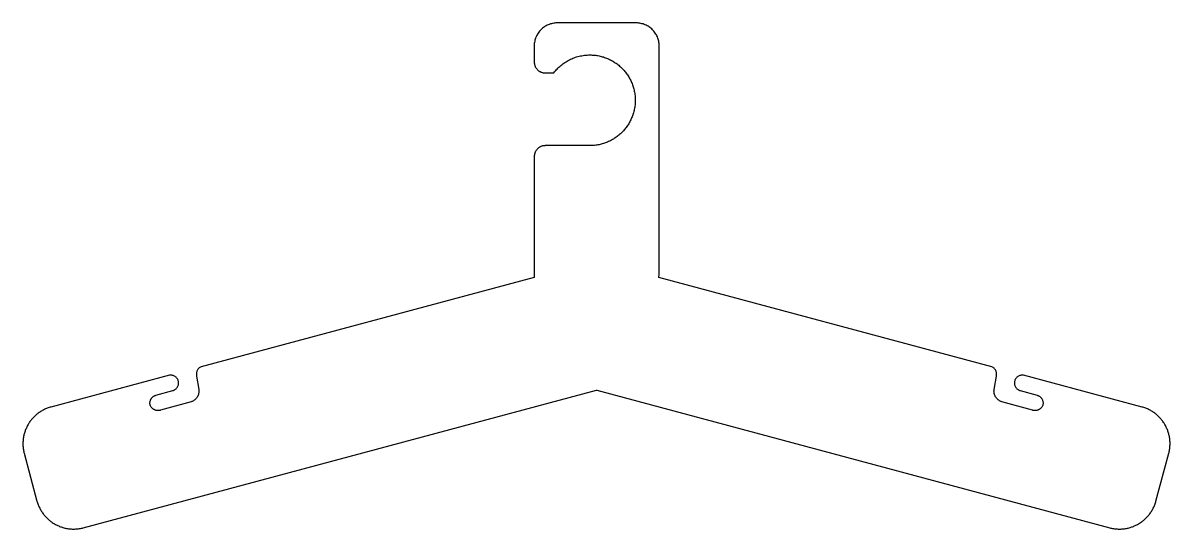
# Model space of a CAD drawing. Extents: x 27 to 2943, y 104 to 2866.
# Drawn here: x 2487.3 to 2936.2, y 942 to 1140 of the extents above; entities that cross this region are included whole.
import ezdxf

# ---------------------------------------------------------------- set-up
doc = ezdxf.new("R2010")
doc.units = 0
doc.layers.add('IMPORT_-_HANGER_PACK_EPS', color=18, linetype='CONTINUOUS')

msp = doc.modelspace()

# ---------------------------------------------------------------- linework, layer by layer
at = {"layer": 'IMPORT_-_HANGER_PACK_EPS'}
msp.add_lwpolyline([(2727.3, 1140.02), (2696.35, 1140.02), (2695.89, 1140.01), (2695.43, 1139.97), (2694.99, 1139.91), (2694.54, 1139.84), (2694.11, 1139.73), (2693.69, 1139.61), (2693.27, 1139.47), (2692.86, 1139.31), (2692.46, 1139.13), (2692.08, 1138.93), (2691.7, 1138.71), (2691.34, 1138.48), (2690.98, 1138.23), (2690.64, 1137.96), (2690.32, 1137.68), (2690.01, 1137.38), (2689.71, 1137.07), (2689.42, 1136.74), (2689.16, 1136.4), (2688.91, 1136.05), (2688.67, 1135.69), (2688.46, 1135.31), (2688.26, 1134.92), (2688.08, 1134.52), (2687.91, 1134.12), (2687.77, 1133.7), (2687.65, 1133.28), (2687.55, 1132.84), (2687.47, 1132.4), (2687.41, 1131.95), (2687.38, 1131.5), (2687.37, 1131.04), (2687.37, 1124.79), (2687.37, 1124.56), (2687.39, 1124.34), (2687.42, 1124.13), (2687.46, 1123.91), (2687.5, 1123.71), (2687.56, 1123.5), (2687.63, 1123.3), (2687.71, 1123.1), (2687.8, 1122.91), (2687.89, 1122.72), (2688, 1122.54), (2688.11, 1122.37), (2688.23, 1122.2), (2688.36, 1122.03), (2688.5, 1121.88), (2688.64, 1121.73), (2688.79, 1121.58), (2688.95, 1121.45), (2689.11, 1121.32), (2689.28, 1121.2), (2689.46, 1121.08), (2689.64, 1120.98), (2689.83, 1120.88), (2690.02, 1120.79), (2690.21, 1120.72), (2690.42, 1120.65), (2690.62, 1120.59), (2690.83, 1120.54), (2691.04, 1120.5), (2691.26, 1120.48), (2691.48, 1120.46), (2691.7, 1120.45), (2693.86, 1120.45), (2695.01, 1120.45), (2695.32, 1120.85), (2695.64, 1121.24), (2695.97, 1121.62), (2696.31, 1121.98), (2696.66, 1122.34), (2697.02, 1122.69), (2697.39, 1123.03), (2697.77, 1123.36), (2698.16, 1123.67), (2698.56, 1123.98), (2698.97, 1124.28), (2699.38, 1124.56), (2699.81, 1124.83), (2700.24, 1125.09), (2700.68, 1125.34), (2701.13, 1125.58), (2701.59, 1125.8), (2702.05, 1126.01), (2702.52, 1126.21), (2702.99, 1126.39), (2703.48, 1126.57), (2703.97, 1126.72), (2704.46, 1126.87), (2704.96, 1127), (2705.47, 1127.11), (2705.98, 1127.21), (2706.5, 1127.3), (2707.02, 1127.37), (2707.55, 1127.42), (2708.08, 1127.46), (2708.62, 1127.49), (2709.16, 1127.49), (2709.61, 1127.49), (2710.07, 1127.47), (2710.52, 1127.44), (2710.97, 1127.4), (2711.42, 1127.35), (2711.86, 1127.29), (2712.3, 1127.22), (2712.73, 1127.13), (2713.16, 1127.04), (2713.59, 1126.94), (2714.01, 1126.82), (2714.43, 1126.7), (2714.85, 1126.56), (2715.26, 1126.42), (2715.66, 1126.26), (2716.06, 1126.1), (2716.46, 1125.93), (2716.85, 1125.74), (2717.23, 1125.55), (2717.61, 1125.35), (2717.99, 1125.14), (2718.36, 1124.92), (2718.72, 1124.7), (2719.08, 1124.46), (2719.43, 1124.22), (2719.77, 1123.97), (2720.11, 1123.71), (2720.44, 1123.44), (2720.77, 1123.17), (2721.09, 1122.88), (2721.4, 1122.59), (2721.7, 1122.3), (2722, 1121.99), (2722.29, 1121.68), (2722.57, 1121.36), (2722.85, 1121.04), (2723.11, 1120.7), (2723.37, 1120.37), (2723.63, 1120.02), (2723.87, 1119.67), (2724.1, 1119.31), (2724.33, 1118.95), (2724.55, 1118.58), (2724.76, 1118.21), (2724.96, 1117.83), (2725.15, 1117.44), (2725.33, 1117.05), (2725.5, 1116.66), (2725.67, 1116.26), (2725.82, 1115.85), (2725.97, 1115.44), (2726.1, 1115.03), (2726.23, 1114.61), (2726.34, 1114.18), (2726.45, 1113.76), (2726.54, 1113.33), (2726.62, 1112.89), (2726.7, 1112.45), (2726.76, 1112.01), (2726.81, 1111.56), (2726.85, 1111.12), (2726.88, 1110.66), (2726.89, 1110.21), (2726.9, 1109.75), (2726.89, 1109.29), (2726.88, 1108.84), (2726.85, 1108.39), (2726.81, 1107.94), (2726.76, 1107.49), (2726.7, 1107.05), (2726.62, 1106.61), (2726.54, 1106.18), (2726.45, 1105.74), (2726.34, 1105.32), (2726.23, 1104.89), (2726.1, 1104.48), (2725.97, 1104.06), (2725.82, 1103.65), (2725.67, 1103.25), (2725.5, 1102.85), (2725.33, 1102.45), (2725.15, 1102.06), (2724.96, 1101.67), (2724.76, 1101.29), (2724.55, 1100.92), (2724.33, 1100.55), (2724.1, 1100.19), (2723.87, 1099.83), (2723.63, 1099.48), (2723.37, 1099.14), (2723.11, 1098.8), (2722.85, 1098.47), (2722.57, 1098.14), (2722.29, 1097.82), (2722, 1097.51), (2721.7, 1097.21), (2721.4, 1096.91), (2721.09, 1096.62), (2720.77, 1096.34), (2720.44, 1096.06), (2720.11, 1095.79), (2719.77, 1095.53), (2719.43, 1095.28), (2719.08, 1095.04), (2718.72, 1094.8), (2718.36, 1094.58), (2717.99, 1094.36), (2717.61, 1094.15), (2717.23, 1093.95), (2716.85, 1093.76), (2716.46, 1093.58), (2716.06, 1093.4), (2715.66, 1093.24), (2715.26, 1093.09), (2714.85, 1092.94), (2714.43, 1092.81), (2714.01, 1092.68), (2713.59, 1092.57), (2713.16, 1092.46), (2712.73, 1092.37), (2712.3, 1092.29), (2711.86, 1092.21), (2711.42, 1092.15), (2710.97, 1092.1), (2710.52, 1092.06), (2710.07, 1092.03), (2709.61, 1092.01), (2709.16, 1092.01), (2709.14, 1092.01), (2693.86, 1092.01), (2691.7, 1092.01), (2691.48, 1092), (2691.26, 1091.99), (2691.04, 1091.96), (2690.83, 1091.92), (2690.62, 1091.87), (2690.41, 1091.81), (2690.21, 1091.74), (2690.02, 1091.67), (2689.83, 1091.58), (2689.64, 1091.48), (2689.46, 1091.38), (2689.28, 1091.27), (2689.11, 1091.14), (2688.95, 1091.02), (2688.79, 1090.88), (2688.64, 1090.74), (2688.5, 1090.59), (2688.36, 1090.43), (2688.23, 1090.26), (2688.11, 1090.09), (2688, 1089.92), (2687.89, 1089.74), (2687.8, 1089.55), (2687.71, 1089.36), (2687.63, 1089.16), (2687.56, 1088.96), (2687.5, 1088.76), (2687.46, 1088.55), (2687.42, 1088.33), (2687.39, 1088.12), (2687.37, 1087.9), (2687.37, 1087.68), (2687.37, 1086.33), (2687.37, 1064.27), (2687.37, 1042.22), (2687.37, 1042.19), (2687.37, 1040.41), (2557.04, 1005.49), (2556.78, 1005.37), (2556.55, 1005.22), (2556.32, 1005.06), (2556.12, 1004.88), (2555.93, 1004.68), (2555.76, 1004.47), (2555.61, 1004.25), (2555.48, 1004.01), (2555.38, 1003.76), (2555.29, 1003.51), (2555.22, 1003.24), (2555.18, 1002.97), (2555.17, 1002.7), (2555.17, 1002.42), (2555.21, 1002.14), (2555.27, 1001.86), (2556.15, 996.59), (2556.18, 996.31), (2556.19, 996), (2556.17, 995.67), (2556.13, 995.32), (2556.06, 994.97), (2555.96, 994.62), (2555.9, 994.44), (2555.83, 994.26), (2555.76, 994.08), (2555.67, 993.91), (2555.58, 993.73), (2555.48, 993.56), (2555.37, 993.4), (2555.25, 993.23), (2555.12, 993.08), (2554.99, 992.92), (2554.84, 992.77), (2554.69, 992.63), (2554.53, 992.5), (2554.36, 992.37), (2554.17, 992.25), (2553.98, 992.14), (2553.78, 992.04), (2553.57, 991.95), (2553.35, 991.86), (2553.12, 991.79), (2541.17, 988.48), (2540.95, 988.43), (2540.74, 988.39), (2540.53, 988.36), (2540.33, 988.34), (2540.13, 988.34), (2539.94, 988.34), (2539.76, 988.36), (2539.57, 988.39), (2539.4, 988.42), (2539.23, 988.47), (2539.06, 988.52), (2538.91, 988.58), (2538.75, 988.65), (2538.61, 988.72), (2538.47, 988.81), (2538.33, 988.89), (2538.08, 989.08), (2537.86, 989.28), (2537.66, 989.5), (2537.48, 989.72), (2537.34, 989.94), (2537.22, 990.16), (2537.13, 990.38), (2537.07, 990.59), (2537.03, 990.77), (2537.01, 990.99), (2537, 991.22), (2537, 991.47), (2537.03, 991.74), (2537.08, 992.01), (2537.15, 992.29), (2537.25, 992.57), (2537.31, 992.71), (2537.38, 992.84), (2537.46, 992.98), (2537.55, 993.11), (2537.64, 993.24), (2537.75, 993.37), (2537.86, 993.49), (2537.98, 993.61), (2538.12, 993.72), (2538.26, 993.83), (2538.42, 993.93), (2538.58, 994.03), (2538.76, 994.11), (2538.95, 994.2), (2539.15, 994.27), (2539.36, 994.34), (2545.92, 996.15), (2546.07, 996.2), (2546.22, 996.25), (2546.36, 996.31), (2546.5, 996.38), (2546.77, 996.53), (2547.01, 996.71), (2547.24, 996.9), (2547.44, 997.12), (2547.63, 997.35), (2547.79, 997.6), (2547.92, 997.86), (2548.03, 998.14), (2548.12, 998.42), (2548.17, 998.71), (2548.2, 999.01), (2548.2, 999.16), (2548.2, 999.32), (2548.19, 999.47), (2548.16, 999.62), (2548.14, 999.78), (2548.1, 999.93), (2548.01, 1000.21), (2547.9, 1000.47), (2547.76, 1000.72), (2547.61, 1000.95), (2547.43, 1001.17), (2547.24, 1001.36), (2547.03, 1001.54), (2546.81, 1001.7), (2546.57, 1001.84), (2546.32, 1001.96), (2546.07, 1002.06), (2545.8, 1002.13), (2545.53, 1002.18), (2545.25, 1002.21), (2544.97, 1002.21), (2544.68, 1002.18), (2498.27, 989.74), (2497.9, 989.64), (2497.54, 989.53), (2497.18, 989.41), (2496.83, 989.28), (2496.48, 989.14), (2496.14, 988.99), (2495.81, 988.84), (2495.47, 988.68), (2495.15, 988.51), (2494.83, 988.33), (2494.51, 988.15), (2494.2, 987.96), (2493.9, 987.76), (2493.6, 987.56), (2493.31, 987.34), (2493.02, 987.13), (2492.74, 986.9), (2492.46, 986.67), (2492.19, 986.43), (2491.93, 986.19), (2491.68, 985.94), (2491.43, 985.68), (2491.18, 985.42), (2490.95, 985.15), (2490.71, 984.88), (2490.49, 984.6), (2490.27, 984.32), (2490.06, 984.03), (2489.86, 983.74), (2489.67, 983.44), (2489.48, 983.14), (2489.3, 982.84), (2489.12, 982.53), (2488.96, 982.21), (2488.8, 981.89), (2488.64, 981.57), (2488.5, 981.25), (2488.36, 980.92), (2488.23, 980.59), (2488.11, 980.25), (2488, 979.91), (2487.9, 979.57), (2487.8, 979.23), (2487.71, 978.88), (2487.63, 978.53), (2487.56, 978.18), (2487.5, 977.82), (2487.44, 977.47), (2487.4, 977.11), (2487.36, 976.75), (2487.33, 976.39), (2487.31, 976.03), (2487.3, 975.66), (2487.3, 975.3), (2487.31, 974.93), (2487.32, 974.57), (2487.35, 974.2), (2487.39, 973.83), (2487.43, 973.46), (2487.49, 973.09), (2487.55, 972.72), (2487.62, 972.35), (2487.71, 971.98), (2487.8, 971.62), (2492.8, 952.95), (2492.9, 952.59), (2493.02, 952.23), (2493.14, 951.87), (2493.27, 951.52), (2493.4, 951.17), (2493.55, 950.83), (2493.7, 950.49), (2493.86, 950.16), (2494.03, 949.84), (2494.21, 949.51), (2494.39, 949.2), (2494.58, 948.89), (2494.78, 948.58), (2494.99, 948.29), (2495.2, 947.99), (2495.42, 947.71), (2495.64, 947.43), (2495.87, 947.15), (2496.11, 946.88), (2496.36, 946.62), (2496.61, 946.36), (2496.86, 946.11), (2497.12, 945.87), (2497.39, 945.63), (2497.66, 945.4), (2497.94, 945.18), (2498.22, 944.96), (2498.51, 944.75), (2498.8, 944.55), (2499.1, 944.35), (2499.4, 944.17), (2499.71, 943.98), (2500.02, 943.81), (2500.33, 943.64), (2500.65, 943.48), (2500.97, 943.33), (2501.3, 943.19), (2501.63, 943.05), (2501.96, 942.92), (2502.29, 942.8), (2502.63, 942.69), (2502.97, 942.58), (2503.32, 942.49), (2503.66, 942.4), (2504.01, 942.32), (2504.37, 942.25), (2504.72, 942.19), (2505.08, 942.13), (2505.43, 942.08), (2505.79, 942.05), (2506.15, 942.02), (2506.52, 942), (2506.88, 941.99), (2507.25, 941.99), (2507.61, 942), (2507.98, 942.01), (2508.35, 942.04), (2508.71, 942.07), (2509.08, 942.12), (2509.45, 942.17), (2509.82, 942.24), (2510.19, 942.31), (2510.56, 942.4), (2510.93, 942.49), (2711.74, 996.3), (2711.83, 996.28), (2711.83, 996.27), (2711.83, 996.28), (2912.56, 942.49), (2912.93, 942.4), (2913.29, 942.31), (2913.66, 942.24), (2914.03, 942.17), (2914.4, 942.12), (2914.77, 942.07), (2915.14, 942.04), (2915.51, 942.01), (2915.87, 942), (2916.24, 941.99), (2916.6, 941.99), (2916.97, 942), (2917.33, 942.02), (2917.69, 942.05), (2918.05, 942.08), (2918.41, 942.13), (2918.77, 942.19), (2919.12, 942.25), (2919.47, 942.32), (2919.82, 942.4), (2920.17, 942.49), (2920.51, 942.58), (2920.85, 942.69), (2921.19, 942.8), (2921.53, 942.92), (2921.86, 943.05), (2922.19, 943.19), (2922.51, 943.33), (2922.84, 943.48), (2923.15, 943.64), (2923.47, 943.81), (2923.78, 943.98), (2924.08, 944.17), (2924.39, 944.35), (2924.68, 944.55), (2924.97, 944.75), (2925.26, 944.96), (2925.55, 945.18), (2925.82, 945.4), (2926.1, 945.63), (2926.36, 945.87), (2926.62, 946.11), (2926.88, 946.36), (2927.13, 946.62), (2927.37, 946.88), (2927.61, 947.15), (2927.84, 947.43), (2928.07, 947.71), (2928.29, 947.99), (2928.5, 948.29), (2928.7, 948.58), (2928.9, 948.89), (2929.09, 949.2), (2929.28, 949.51), (2929.45, 949.84), (2929.62, 950.16), (2929.78, 950.49), (2929.94, 950.83), (2930.08, 951.17), (2930.22, 951.52), (2930.35, 951.87), (2930.47, 952.23), (2930.58, 952.59), (2930.68, 952.95), (2935.68, 971.62), (2935.78, 971.98), (2935.86, 972.35), (2935.93, 972.72), (2936, 973.09), (2936.05, 973.46), (2936.1, 973.83), (2936.13, 974.2), (2936.16, 974.57), (2936.18, 974.93), (2936.18, 975.3), (2936.18, 975.66), (2936.17, 976.03), (2936.15, 976.39), (2936.12, 976.75), (2936.09, 977.11), (2936.04, 977.47), (2935.99, 977.82), (2935.92, 978.18), (2935.85, 978.53), (2935.77, 978.88), (2935.68, 979.23), (2935.59, 979.57), (2935.48, 979.91), (2935.37, 980.25), (2935.25, 980.59), (2935.12, 980.92), (2934.98, 981.25), (2934.84, 981.57), (2934.69, 981.89), (2934.53, 982.21), (2934.36, 982.53), (2934.19, 982.84), (2934.01, 983.14), (2933.82, 983.44), (2933.62, 983.74), (2933.42, 984.03), (2933.21, 984.32), (2932.99, 984.6), (2932.77, 984.88), (2932.54, 985.15), (2932.3, 985.42), (2932.06, 985.68), (2931.81, 985.94), (2931.55, 986.19), (2931.29, 986.43), (2931.02, 986.67), (2930.75, 986.9), (2930.47, 987.13), (2930.18, 987.34), (2929.89, 987.56), (2929.59, 987.76), (2929.28, 987.96), (2928.97, 988.15), (2928.66, 988.33), (2928.34, 988.51), (2928.01, 988.68), (2927.68, 988.84), (2927.34, 988.99), (2927, 989.14), (2926.65, 989.28), (2926.3, 989.41), (2925.95, 989.53), (2925.58, 989.64), (2925.22, 989.74), (2878.8, 1002.18), (2878.52, 1002.21), (2878.23, 1002.21), (2877.96, 1002.18), (2877.68, 1002.13), (2877.42, 1002.06), (2877.16, 1001.96), (2876.91, 1001.84), (2876.68, 1001.7), (2876.45, 1001.54), (2876.25, 1001.36), (2876.05, 1001.17), (2875.88, 1000.95), (2875.72, 1000.72), (2875.59, 1000.47), (2875.48, 1000.21), (2875.39, 999.93), (2875.35, 999.78), (2875.32, 999.62), (2875.3, 999.47), (2875.29, 999.32), (2875.28, 999.16), (2875.28, 999.01), (2875.31, 998.71), (2875.37, 998.42), (2875.45, 998.14), (2875.56, 997.86), (2875.7, 997.6), (2875.86, 997.35), (2876.04, 997.12), (2876.25, 996.9), (2876.47, 996.71), (2876.72, 996.53), (2876.85, 996.45), (2876.98, 996.38), (2877.12, 996.31), (2877.26, 996.25), (2877.41, 996.2), (2877.56, 996.15), (2884.12, 994.34), (2884.34, 994.27), (2884.54, 994.2), (2884.73, 994.11), (2884.9, 994.03), (2885.07, 993.93), (2885.22, 993.83), (2885.37, 993.72), (2885.5, 993.61), (2885.62, 993.49), (2885.74, 993.37), (2885.84, 993.24), (2885.94, 993.11), (2886.02, 992.98), (2886.1, 992.84), (2886.23, 992.57), (2886.33, 992.29), (2886.41, 992.01), (2886.46, 991.74), (2886.48, 991.47), (2886.49, 991.22), (2886.48, 990.99), (2886.45, 990.77), (2886.42, 990.59), (2886.36, 990.38), (2886.27, 990.16), (2886.15, 989.94), (2886, 989.72), (2885.83, 989.5), (2885.63, 989.28), (2885.4, 989.08), (2885.15, 988.89), (2885.02, 988.81), (2884.88, 988.72), (2884.73, 988.65), (2884.58, 988.58), (2884.42, 988.52), (2884.26, 988.47), (2884.09, 988.42), (2883.91, 988.39), (2883.73, 988.36), (2883.54, 988.34), (2883.35, 988.34), (2883.15, 988.34), (2882.95, 988.36), (2882.74, 988.39), (2882.53, 988.43), (2882.31, 988.48), (2870.37, 991.79), (2870.14, 991.86), (2869.91, 991.95), (2869.7, 992.04), (2869.5, 992.14), (2869.31, 992.25), (2869.13, 992.37), (2868.96, 992.5), (2868.79, 992.63), (2868.64, 992.77), (2868.5, 992.92), (2868.36, 993.08), (2868.23, 993.23), (2868.12, 993.4), (2868.01, 993.56), (2867.91, 993.73), (2867.81, 993.91), (2867.73, 994.08), (2867.65, 994.26), (2867.52, 994.62), (2867.42, 994.97), (2867.35, 995.32), (2867.31, 995.67), (2867.29, 996), (2867.3, 996.31), (2867.34, 996.59), (2868.21, 1001.86), (2868.27, 1002.14), (2868.31, 1002.42), (2868.32, 1002.7), (2868.3, 1002.97), (2868.26, 1003.24), (2868.2, 1003.51), (2868.11, 1003.76), (2868, 1004.01), (2867.87, 1004.25), (2867.72, 1004.47), (2867.55, 1004.68), (2867.36, 1004.88), (2867.16, 1005.06), (2866.94, 1005.22), (2866.7, 1005.37), (2866.45, 1005.49), (2736.1, 1040.41), (2736.18, 1040.86), (2736.24, 1041.3), (2736.27, 1041.76), (2736.29, 1042.22), (2736.29, 1131.04), (2736.27, 1131.5), (2736.24, 1131.95), (2736.18, 1132.4), (2736.1, 1132.84), (2736, 1133.28), (2735.88, 1133.7), (2735.74, 1134.12), (2735.58, 1134.52), (2735.4, 1134.92), (2735.2, 1135.31), (2734.98, 1135.69), (2734.75, 1136.05), (2734.5, 1136.4), (2734.23, 1136.74), (2733.95, 1137.07), (2733.65, 1137.38), (2733.34, 1137.68), (2733.01, 1137.96), (2732.67, 1138.23), (2732.32, 1138.48), (2731.95, 1138.71), (2731.58, 1138.93), (2731.19, 1139.13), (2730.79, 1139.31), (2730.38, 1139.47), (2729.97, 1139.61), (2729.54, 1139.73), (2729.11, 1139.84), (2728.67, 1139.91), (2728.22, 1139.97), (2727.77, 1140.01)], close=True, dxfattribs=at)

doc.saveas('drawing.dxf')
